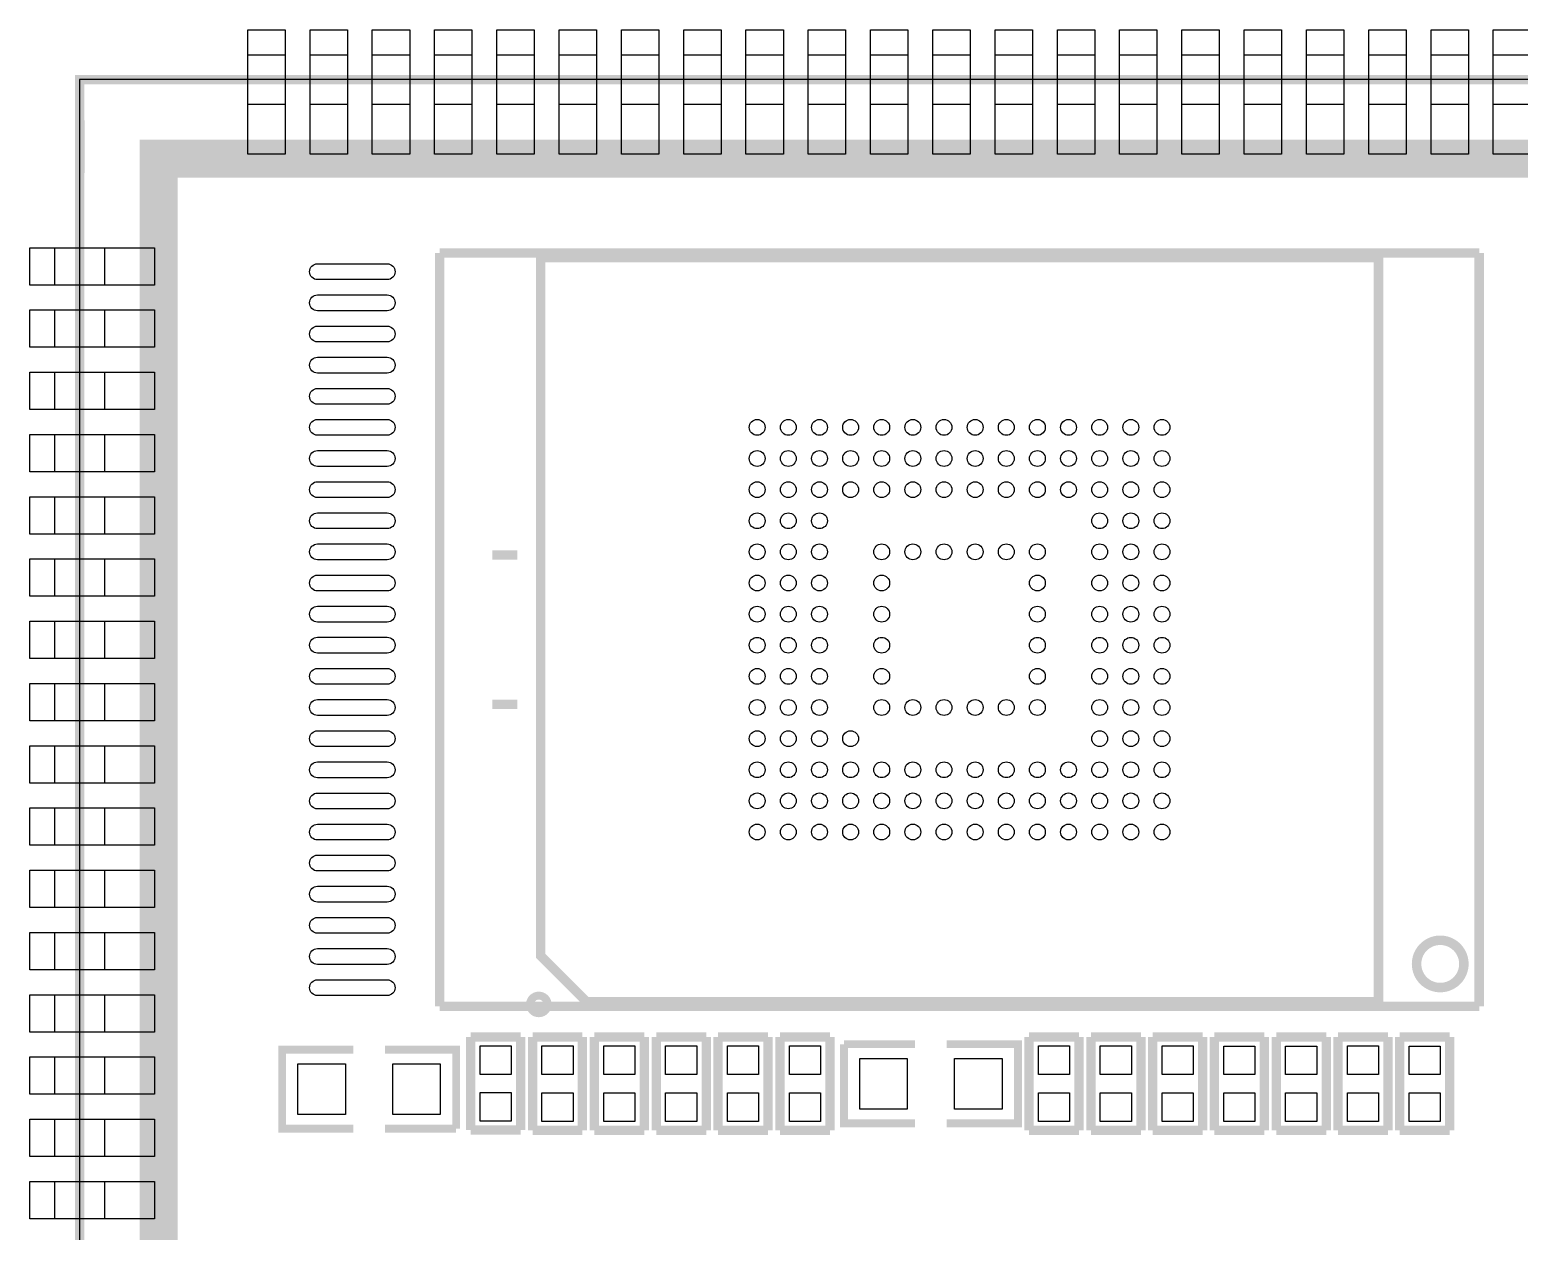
# Model space of a CAD drawing. Extents: x 0.3 to 46.9, y -3.3 to 43.3.
# Drawn here: x 0.29 to 24.21, y 23.96 to 43.26 of the extents above; entities that cross this region are included whole.
import ezdxf

# ---------------------------------------------------------------- set-up
doc = ezdxf.new("R2010")
doc.units = 0
for name, color, linetype in [('BOT', 69, 'CONTINUOUS'), ('OUTLINE', 254, 'CONTINUOUS'), ('SMT', 85, 'CONTINUOUS'), ('SST', 85, 'CONTINUOUS'), ('TOP', 85, 'CONTINUOUS')]:
    doc.layers.add(name, color=color, linetype=linetype)

msp = doc.modelspace()

# ---------------------------------------------------------------- linework, layer by layer
at = {"layer": 'BOT'}
for points in [[(3.794608, 43.258994), (4.394556, 43.258994), (4.394556, 41.258998), (3.794608, 41.258998)], [(4.794631, 43.258994), (5.394579, 43.258994), (5.394579, 41.258998), (4.794631, 41.258998)], [(5.794629, 43.258994), (6.394577, 43.258994), (6.394577, 41.258998), (5.794629, 41.258998)], [(6.794627, 43.258994), (7.394575, 43.258994), (7.394575, 41.258998), (6.794627, 41.258998)], [(7.794625, 43.258994), (8.394573, 43.258994), (8.394573, 41.258998), (7.794625, 41.258998)], [(8.794623, 43.258994), (9.394571, 43.258994), (9.394571, 41.258998), (8.794623, 41.258998)], [(9.794621, 43.258994), (10.394569, 43.258994), (10.394569, 41.258998), (9.794621, 41.258998)], [(10.794619, 43.258994), (11.394567, 43.258994), (11.394567, 41.258998), (10.794619, 41.258998)], [(11.794617, 43.258994), (12.394565, 43.258994), (12.394565, 41.258998), (11.794617, 41.258998)], [(12.794615, 43.258994), (13.394563, 43.258994), (13.394563, 41.258998), (12.794615, 41.258998)], [(13.794613, 43.258994), (14.394561, 43.258994), (14.394561, 41.258998), (13.794613, 41.258998)], [(14.794611, 43.258994), (15.394559, 43.258994), (15.394559, 41.258998), (14.794611, 41.258998)], [(15.794609, 43.258994), (16.394557, 43.258994), (16.394557, 41.258998), (15.794609, 41.258998)], [(16.794607, 43.258994), (17.394555, 43.258994), (17.394555, 41.258998), (16.794607, 41.258998)], [(17.79463, 43.258994), (18.394578, 43.258994), (18.394578, 41.258998), (17.79463, 41.258998)], [(18.794628, 43.258994), (19.394576, 43.258994), (19.394576, 41.258998), (18.794628, 41.258998)], [(19.794626, 43.258994), (20.394574, 43.258994), (20.394574, 41.258998), (19.794626, 41.258998)], [(20.794624, 43.258994), (21.394572, 43.258994), (21.394572, 41.258998), (20.794624, 41.258998)], [(21.794622, 43.258994), (22.39457, 43.258994), (22.39457, 41.258998), (21.794622, 41.258998)], [(22.79462, 43.258994), (23.394568, 43.258994), (23.394568, 41.258998), (22.79462, 41.258998)], [(23.794618, 43.258994), (24.394566, 43.258994), (24.394566, 41.258998), (23.794618, 41.258998)], [(0.294386, 39.158824), (0.294386, 39.758772), (2.294382, 39.758772), (2.294382, 39.158824)], [(0.294386, 38.158801), (0.294386, 38.758749), (2.294382, 38.758749), (2.294382, 38.158801)], [(0.294386, 37.158803), (0.294386, 37.758751), (2.294382, 37.758751), (2.294382, 37.158803)], [(0.294386, 36.158805), (0.294386, 36.758753), (2.294382, 36.758753), (2.294382, 36.158805)], [(0.294386, 35.158807), (0.294386, 35.758755), (2.294382, 35.758755), (2.294382, 35.158807)], [(0.294386, 34.158809), (0.294386, 34.758757), (2.294382, 34.758757), (2.294382, 34.158809)], [(0.294386, 33.158811), (0.294386, 33.758759), (2.294382, 33.758759), (2.294382, 33.158811)], [(0.294386, 32.158813), (0.294386, 32.758761), (2.294382, 32.758761), (2.294382, 32.158813)], [(0.294386, 31.158815), (0.294386, 31.758763), (2.294382, 31.758763), (2.294382, 31.158815)], [(0.294386, 30.158817), (0.294386, 30.758765), (2.294382, 30.758765), (2.294382, 30.158817)], [(0.294386, 29.158819), (0.294386, 29.758767), (2.294382, 29.758767), (2.294382, 29.158819)], [(0.294386, 28.158821), (0.294386, 28.758769), (2.294382, 28.758769), (2.294382, 28.158821)], [(0.294386, 27.158823), (0.294386, 27.758771), (2.294382, 27.758771), (2.294382, 27.158823)], [(0.294386, 26.158825), (0.294386, 26.758773), (2.294382, 26.758773), (2.294382, 26.158825)], [(0.294386, 25.158802), (0.294386, 25.75875), (2.294382, 25.75875), (2.294382, 25.158802)], [(0.294386, 24.158804), (0.294386, 24.758752), (2.294382, 24.758752), (2.294382, 24.158804)]]:
    msp.add_lwpolyline(points, close=True, dxfattribs=at)
at = {"layer": 'OUTLINE', "const_width": 0.1524}
msp.add_lwpolyline([(43.094605, 42.458894), (46.094701, 42.458894), (46.094701, -2.541321), (1.094486, -2.541321), (1.094486, 42.458894), (43.094605, 42.458894)], dxfattribs=at)
at = {"layer": 'OUTLINE'}
msp.add_lwpolyline([(1.094486, 42.458894), (1.094486, -2.541321), (46.094701, -2.541321), (46.094701, 42.458894), (43.094605, 42.458894)], close=True, dxfattribs=at)
at = {"layer": 'SMT', "const_width": 0.6096}
msp.add_lwpolyline([(2.364486, 0.310718), (2.364486, 41.188894), (44.824701, 41.188894), (44.824701, -1.271321), (2.364486, -1.271321), (2.364486, 0.310718)], dxfattribs=at)
at = {"layer": 'SST'}
for points, const_width in [([(1.099591, 40.958795), (1.094486, 42.458894)], 0.1524), ([(2.59969, 42.458894), (1.094486, 42.458894)], 0.1524), ([(6.875526, 39.672133), (6.875526, 27.571522)], 0.1524), ([(23.568431, 39.672133), (6.875526, 39.672133)], 0.1524), ([(23.568431, 27.571522), (23.568431, 39.672133)], 0.1524), ([(8.496833, 39.599718), (21.952229, 39.599718), (21.952229, 27.643938), (9.235923, 27.643938), (8.496833, 28.383332), (8.496833, 39.599718)], 0.1524), ([(8.124444, 34.821724), (7.724419, 34.821724)], 0.1524), ([(8.124444, 32.421932), (7.724419, 32.421932)], 0.1524), ([(6.875526, 27.571522), (23.568431, 27.571522)], 0.1524), ([(7.375271, 27.080845), (8.17786, 27.080845)], 0.149911), ([(7.375271, 25.582245), (7.375271, 27.080845)], 0.149911), ([(8.17786, 27.080845), (8.17786, 25.582245)], 0.149911), ([(8.36676, 27.077695), (9.169349, 27.077695)], 0.149911), ([(8.36676, 25.579095), (8.36676, 27.077695)], 0.149911), ([(9.169349, 27.077695), (9.169349, 25.579095)], 0.149911), ([(9.360179, 27.077695), (10.162769, 27.077695)], 0.149911), ([(9.360179, 25.579095), (9.360179, 27.077695)], 0.149911), ([(10.162769, 27.077695), (10.162769, 25.579095)], 0.149911), ([(10.353599, 27.077695), (11.156188, 27.077695)], 0.149911), ([(10.353599, 25.579095), (10.353599, 27.077695)], 0.149911), ([(11.156188, 27.077695), (11.156188, 25.579095)], 0.149911), ([(11.347018, 27.077695), (12.149607, 27.077695)], 0.149911), ([(11.347018, 25.579095), (11.347018, 27.077695)], 0.149911), ([(12.149607, 27.077695), (12.149607, 25.579095)], 0.149911), ([(12.340438, 27.077695), (13.143027, 27.077695)], 0.149911), ([(12.340438, 25.579095), (12.340438, 27.077695)], 0.149911), ([(13.143027, 27.077695), (13.143027, 25.579095)], 0.149911), ([(14.51008, 25.693395), (13.36708, 25.693395), (13.36708, 26.963395)], 0.127), ([(13.36708, 26.963395), (14.51008, 26.963395)], 0.127), ([(15.01808, 26.963395), (16.16108, 26.963395), (16.16108, 25.693395), (15.01808, 25.693395)], 0.127), ([(16.340938, 27.077695), (17.143527, 27.077695)], 0.149911), ([(16.340938, 25.579095), (16.340938, 27.077695)], 0.149911), ([(17.143527, 27.077695), (17.143527, 25.579095)], 0.149911), ([(17.332884, 27.077695), (18.135473, 27.077695)], 0.149911), ([(17.332884, 25.579095), (17.332884, 27.077695)], 0.149911), ([(18.135473, 27.077695), (18.135473, 25.579095)], 0.149911), ([(18.32483, 27.07767), (19.127419, 27.07767)], 0.149911), ([(18.32483, 25.57907), (18.32483, 27.07767)], 0.149911), ([(19.127419, 27.07767), (19.127419, 25.57907)], 0.149911), ([(19.316776, 27.077492), (20.119365, 27.077492)], 0.149911), ([(19.316776, 25.578892), (19.316776, 27.077492)], 0.149911), ([(20.119365, 27.077492), (20.119365, 25.578892)], 0.149911), ([(20.308722, 27.077441), (21.111312, 27.077441)], 0.149911), ([(20.308722, 25.578841), (20.308722, 27.077441)], 0.149911), ([(21.111312, 27.077441), (21.111312, 25.578841)], 0.149911), ([(21.300669, 27.077695), (22.103258, 27.077695)], 0.149911), ([(21.300669, 25.579095), (21.300669, 27.077695)], 0.149911), ([(22.103258, 27.077695), (22.103258, 25.579095)], 0.149911), ([(22.292615, 27.077594), (23.095204, 27.077594)], 0.149911), ([(22.292615, 25.578994), (22.292615, 27.077594)], 0.149911), ([(23.095204, 27.077594), (23.095204, 25.578994)], 0.149911), ([(5.489626, 25.605892), (4.346626, 25.605892), (4.346626, 26.875892), (5.489626, 26.875892)], 0.127), ([(5.997626, 26.875892), (7.140626, 26.875892), (7.140626, 25.605892)], 0.127), ([(7.140626, 25.605892), (5.997626, 25.605892)], 0.127), ([(8.17786, 25.582245), (7.375271, 25.582245)], 0.149911), ([(9.169349, 25.579095), (8.36676, 25.579095)], 0.149911), ([(10.162769, 25.579095), (9.360179, 25.579095)], 0.149911), ([(11.156188, 25.579095), (10.353599, 25.579095)], 0.149911), ([(12.149607, 25.579095), (11.347018, 25.579095)], 0.149911), ([(13.143027, 25.579095), (12.340438, 25.579095)], 0.149911), ([(17.143527, 25.579095), (16.340938, 25.579095)], 0.149911), ([(18.135473, 25.579095), (17.332884, 25.579095)], 0.149911), ([(19.127419, 25.57907), (18.32483, 25.57907)], 0.149911), ([(20.119365, 25.578892), (19.316776, 25.578892)], 0.149911), ([(21.111312, 25.578841), (20.308722, 25.578841)], 0.149911), ([(22.103258, 25.579095), (21.300669, 25.579095)], 0.149911), ([(23.095204, 25.578994), (22.292615, 25.578994)], 0.149911)]:
    msp.add_lwpolyline(points, dxfattribs=dict(at, const_width=const_width))
for points, const_width in [([(23.322509, 28.252776, 1.000005), (22.562642, 28.252776, 0.999995), (23.322509, 28.252776)], 0.1524), ([(8.609686, 27.602028, 1.000019), (8.326552, 27.602002, 0.999981), (8.609686, 27.602028)], 0.127)]:
    msp.add_lwpolyline(points, format="xyb", dxfattribs=dict(at, const_width=const_width))
at = {"layer": 'TOP'}
for points in [[(3.794608, 42.858944), (4.394556, 42.858944), (4.394556, 42.058844), (3.794608, 42.058844)], [(4.794631, 42.858944), (5.394579, 42.858944), (5.394579, 42.058844), (4.794631, 42.058844)], [(5.794629, 42.858944), (6.394577, 42.858944), (6.394577, 42.058844), (5.794629, 42.058844)], [(6.794627, 42.858944), (7.394575, 42.858944), (7.394575, 42.058844), (6.794627, 42.058844)], [(7.794625, 42.858944), (8.394573, 42.858944), (8.394573, 42.058844), (7.794625, 42.058844)], [(8.794623, 42.858944), (9.394571, 42.858944), (9.394571, 42.058844), (8.794623, 42.058844)], [(9.794621, 42.858944), (10.394569, 42.858944), (10.394569, 42.058844), (9.794621, 42.058844)], [(10.794619, 42.858944), (11.394567, 42.858944), (11.394567, 42.058844), (10.794619, 42.058844)], [(11.794617, 42.858944), (12.394565, 42.858944), (12.394565, 42.058844), (11.794617, 42.058844)], [(12.794615, 42.858944), (13.394563, 42.858944), (13.394563, 42.058844), (12.794615, 42.058844)], [(13.794613, 42.858944), (14.394561, 42.858944), (14.394561, 42.058844), (13.794613, 42.058844)], [(14.794611, 42.858944), (15.394559, 42.858944), (15.394559, 42.058844), (14.794611, 42.058844)], [(15.794609, 42.858944), (16.394557, 42.858944), (16.394557, 42.058844), (15.794609, 42.058844)], [(16.794607, 42.858944), (17.394555, 42.858944), (17.394555, 42.058844), (16.794607, 42.058844)], [(17.79463, 42.858944), (18.394578, 42.858944), (18.394578, 42.058844), (17.79463, 42.058844)], [(18.794628, 42.858944), (19.394576, 42.858944), (19.394576, 42.058844), (18.794628, 42.058844)], [(19.794626, 42.858944), (20.394574, 42.858944), (20.394574, 42.058844), (19.794626, 42.058844)], [(20.794624, 42.858944), (21.394572, 42.858944), (21.394572, 42.058844), (20.794624, 42.058844)], [(21.794622, 42.858944), (22.39457, 42.858944), (22.39457, 42.058844), (21.794622, 42.058844)], [(22.79462, 42.858944), (23.394568, 42.858944), (23.394568, 42.058844), (22.79462, 42.058844)], [(23.794618, 42.858944), (24.394566, 42.858944), (24.394566, 42.058844), (23.794618, 42.058844)], [(0.694436, 39.158824), (0.694436, 39.758772), (1.494536, 39.758772), (1.494536, 39.158824)], [(0.694436, 38.158801), (0.694436, 38.758749), (1.494536, 38.758749), (1.494536, 38.158801)], [(0.694436, 37.158803), (0.694436, 37.758751), (1.494536, 37.758751), (1.494536, 37.158803)], [(0.694436, 36.158805), (0.694436, 36.758753), (1.494536, 36.758753), (1.494536, 36.158805)], [(0.694436, 35.158807), (0.694436, 35.758755), (1.494536, 35.758755), (1.494536, 35.158807)], [(0.694436, 34.158809), (0.694436, 34.758757), (1.494536, 34.758757), (1.494536, 34.158809)], [(0.694436, 33.158811), (0.694436, 33.758759), (1.494536, 33.758759), (1.494536, 33.158811)], [(0.694436, 32.158813), (0.694436, 32.758761), (1.494536, 32.758761), (1.494536, 32.158813)], [(0.694436, 31.158815), (0.694436, 31.758763), (1.494536, 31.758763), (1.494536, 31.158815)], [(0.694436, 30.158817), (0.694436, 30.758765), (1.494536, 30.758765), (1.494536, 30.158817)], [(0.694436, 29.158819), (0.694436, 29.758767), (1.494536, 29.758767), (1.494536, 29.158819)], [(0.694436, 28.158821), (0.694436, 28.758769), (1.494536, 28.758769), (1.494536, 28.158821)], [(0.694436, 27.158823), (0.694436, 27.758771), (1.494536, 27.758771), (1.494536, 27.158823)], [(7.526503, 26.937437), (8.026629, 26.937437), (8.026629, 26.477443), (7.526503, 26.477443)], [(8.517992, 26.934287), (9.018118, 26.934287), (9.018118, 26.474293), (8.517992, 26.474293)], [(9.511411, 26.934287), (10.011537, 26.934287), (10.011537, 26.474293), (9.511411, 26.474293)], [(10.50483, 26.934287), (11.004956, 26.934287), (11.004956, 26.474293), (10.50483, 26.474293)], [(11.49825, 26.934287), (11.998376, 26.934287), (11.998376, 26.474293), (11.49825, 26.474293)], [(12.491669, 26.934287), (12.991795, 26.934287), (12.991795, 26.474293), (12.491669, 26.474293)], [(16.492169, 26.934287), (16.992295, 26.934287), (16.992295, 26.474293), (16.492169, 26.474293)], [(17.484115, 26.934287), (17.984241, 26.934287), (17.984241, 26.474293), (17.484115, 26.474293)], [(18.976188, 26.474268), (18.476062, 26.474268), (18.476062, 26.934262), (18.976188, 26.934262)], [(19.468008, 26.934084), (19.968134, 26.934084), (19.968134, 26.47409), (19.468008, 26.47409)], [(20.96008, 26.474039), (20.459954, 26.474039), (20.459954, 26.934033), (20.96008, 26.934033)], [(21.952026, 26.474293), (21.4519, 26.474293), (21.4519, 26.934287), (21.952026, 26.934287)], [(22.443846, 26.934185), (22.943972, 26.934185), (22.943972, 26.474191), (22.443846, 26.474191)], [(0.694436, 26.158825), (0.694436, 26.758773), (1.494536, 26.758773), (1.494536, 26.158825)], [(5.362626, 26.647292), (5.362626, 25.834492), (4.600626, 25.834492), (4.600626, 26.647292)], [(6.886626, 26.647292), (6.886626, 25.834492), (6.124626, 25.834492), (6.124626, 26.647292)], [(13.62108, 25.921995), (13.62108, 26.734795), (14.38308, 26.734795), (14.38308, 25.921995)], [(15.14508, 25.921995), (15.14508, 26.734795), (15.90708, 26.734795), (15.90708, 25.921995)], [(7.526503, 26.185647), (8.026629, 26.185647), (8.026629, 25.725653), (7.526503, 25.725653)], [(8.517992, 26.182498), (9.018118, 26.182498), (9.018118, 25.722504), (8.517992, 25.722504)], [(9.511411, 26.182498), (10.011537, 26.182498), (10.011537, 25.722504), (9.511411, 25.722504)], [(10.50483, 26.182498), (11.004956, 26.182498), (11.004956, 25.722504), (10.50483, 25.722504)], [(11.49825, 26.182498), (11.998376, 26.182498), (11.998376, 25.722504), (11.49825, 25.722504)], [(12.491669, 26.182498), (12.991795, 26.182498), (12.991795, 25.722504), (12.491669, 25.722504)], [(16.492169, 26.182498), (16.992295, 26.182498), (16.992295, 25.722504), (16.492169, 25.722504)], [(17.484115, 26.182498), (17.984241, 26.182498), (17.984241, 25.722504), (17.484115, 25.722504)], [(18.976188, 25.722478), (18.476062, 25.722478), (18.476062, 26.182472), (18.976188, 26.182472)], [(19.468008, 26.182295), (19.968134, 26.182295), (19.968134, 25.722301), (19.468008, 25.722301)], [(20.96008, 25.72225), (20.459954, 25.72225), (20.459954, 26.182244), (20.96008, 26.182244)], [(21.952026, 25.722504), (21.4519, 25.722504), (21.4519, 26.182498), (21.952026, 26.182498)], [(22.443846, 26.182396), (22.943972, 26.182396), (22.943972, 25.722402), (22.443846, 25.722402)], [(0.694436, 25.158802), (0.694436, 25.75875), (1.494536, 25.75875), (1.494536, 25.158802)], [(0.694436, 24.158804), (0.694436, 24.758752), (1.494536, 24.758752), (1.494536, 24.158804)]]:
    msp.add_lwpolyline(points, close=True, dxfattribs=at)
for points in [[(4.914621, 39.499438), (6.032221, 39.499438, -1), (6.032221, 39.245438), (4.914621, 39.245438, -1)], [(4.914621, 38.999033), (6.032221, 38.999033, -1), (6.032221, 38.745033), (4.914621, 38.745033, -1)], [(4.914621, 38.498628), (6.032221, 38.498628, -1), (6.032221, 38.244628), (4.914621, 38.244628, -1)], [(4.914621, 37.998222), (6.032221, 37.998222, -1), (6.032221, 37.744222), (4.914621, 37.744222, -1)], [(4.914621, 37.497817), (6.032221, 37.497817, -1), (6.032221, 37.243817), (4.914621, 37.243817, -1)], [(4.914621, 37.000028), (6.032221, 37.000028, -1), (6.032221, 36.746028), (4.914621, 36.746028, -1)], [(4.914621, 36.499622), (6.032221, 36.499622, -1), (6.032221, 36.245622), (4.914621, 36.245622, -1)], [(4.914621, 35.999217), (6.032221, 35.999217, -1), (6.032221, 35.745217), (4.914621, 35.745217, -1)], [(4.914621, 35.498938), (6.032221, 35.498938, -1), (6.032221, 35.244938), (4.914621, 35.244938, -1)], [(4.914621, 34.998533), (6.032221, 34.998533, -1), (6.032221, 34.744533), (4.914621, 34.744533, -1)], [(4.914621, 34.498128), (6.032221, 34.498128, -1), (6.032221, 34.244128), (4.914621, 34.244128, -1)], [(4.914621, 33.997722), (6.032221, 33.997722, -1), (6.032221, 33.743722), (4.914621, 33.743722, -1)], [(4.914621, 33.499933), (6.032221, 33.499933, -1), (6.032221, 33.245933), (4.914621, 33.245933, -1)], [(4.914621, 32.999528), (6.032221, 32.999528, -1), (6.032221, 32.745528), (4.914621, 32.745528, -1)], [(4.914621, 32.499122), (6.032221, 32.499122, -1), (6.032221, 32.245122), (4.914621, 32.245122, -1)], [(4.914621, 31.998717), (6.032221, 31.998717, -1), (6.032221, 31.744717), (4.914621, 31.744717, -1)], [(4.914621, 31.498438), (6.032221, 31.498438, -1), (6.032221, 31.244438), (4.914621, 31.244438, -1)], [(4.914621, 30.998033), (6.032221, 30.998033, -1), (6.032221, 30.744033), (4.914621, 30.744033, -1)], [(4.914621, 30.497628), (6.032221, 30.497628, -1), (6.032221, 30.243628), (4.914621, 30.243628, -1)], [(4.914621, 29.999838), (6.032221, 29.999838, -1), (6.032221, 29.745838), (4.914621, 29.745838, -1)], [(4.914621, 29.499433), (6.032221, 29.499433, -1), (6.032221, 29.245433), (4.914621, 29.245433, -1)], [(4.914621, 28.999028), (6.032221, 28.999028, -1), (6.032221, 28.745028), (4.914621, 28.745028, -1)], [(4.914621, 28.498622), (6.032221, 28.498622, -1), (6.032221, 28.244622), (4.914621, 28.244622, -1)], [(4.914621, 27.998217), (6.032221, 27.998217, -1), (6.032221, 27.744217), (4.914621, 27.744217, -1)]]:
    msp.add_lwpolyline(points, format="xyb", close=True, dxfattribs=at)
for centre in [(11.974627, 36.871732), (12.474423, 36.871732), (12.974625, 36.871732), (13.474421, 36.871732), (13.974623, 36.871732), (14.474444, 36.871732), (14.974621, 36.871732), (15.474442, 36.871732), (15.974619, 36.871732), (16.47444, 36.871732), (16.974642, 36.871732), (17.474438, 36.871732), (17.97464, 36.871732), (18.474436, 36.871732), (11.974627, 36.371936), (12.474423, 36.371936), (12.974625, 36.371936), (13.474421, 36.371936), (13.974623, 36.371936), (14.474444, 36.371936), (14.974621, 36.371936), (15.474442, 36.371936), (15.974619, 36.371936), (16.47444, 36.371936), (16.974642, 36.371936), (17.474438, 36.371936), (17.97464, 36.371936), (18.474436, 36.371936), (11.974627, 35.871734), (12.474423, 35.871734), (12.974625, 35.871734), (13.474421, 35.871734), (13.974623, 35.871734), (14.474444, 35.871734), (14.974621, 35.871734), (15.474442, 35.871734), (15.974619, 35.871734), (16.47444, 35.871734), (16.974642, 35.871734), (17.474438, 35.871734), (17.97464, 35.871734), (18.474436, 35.871734), (11.974627, 35.371938), (12.474423, 35.371938), (12.974625, 35.371938), (17.474438, 35.371938), (17.97464, 35.371938), (18.474436, 35.371938), (11.974627, 34.871736), (12.474423, 34.871736), (12.974625, 34.871736), (13.974623, 34.871736), (14.474444, 34.871736), (14.974621, 34.871736), (15.474442, 34.871736), (15.974619, 34.871736), (16.47444, 34.871736), (17.474438, 34.871736), (17.97464, 34.871736), (18.474436, 34.871736), (11.974627, 34.371915), (12.474423, 34.371915), (12.974625, 34.371915), (13.974623, 34.371915), (16.47444, 34.371915), (17.474438, 34.371915), (17.97464, 34.371915), (18.474436, 34.371915), (11.974627, 33.871738), (12.474423, 33.871738), (12.974625, 33.871738), (13.974623, 33.871738), (16.47444, 33.871738), (17.474438, 33.871738), (17.97464, 33.871738), (18.474436, 33.871738), (11.974627, 33.371917), (12.474423, 33.371917), (12.974625, 33.371917), (13.974623, 33.371917), (16.47444, 33.371917), (17.474438, 33.371917), (17.97464, 33.371917), (18.474436, 33.371917), (11.974627, 32.87174), (12.474423, 32.87174), (12.974625, 32.87174), (13.974623, 32.87174), (16.47444, 32.87174), (17.474438, 32.87174), (17.97464, 32.87174), (18.474436, 32.87174), (11.974627, 32.371919), (12.474423, 32.371919), (12.974625, 32.371919), (13.974623, 32.371919), (14.474444, 32.371919), (14.974621, 32.371919), (15.474442, 32.371919), (15.974619, 32.371919), (16.47444, 32.371919), (17.474438, 32.371919), (17.97464, 32.371919), (18.474436, 32.371919), (11.974627, 31.871717), (12.474423, 31.871717), (12.974625, 31.871717), (13.474421, 31.871717), (17.474438, 31.871717), (17.97464, 31.871717), (18.474436, 31.871717), (11.974627, 31.371921), (12.474423, 31.371921), (12.974625, 31.371921), (13.474421, 31.371921), (13.974623, 31.371921), (14.474444, 31.371921), (14.974621, 31.371921), (15.474442, 31.371921), (15.974619, 31.371921), (16.47444, 31.371921), (16.974642, 31.371921), (17.474438, 31.371921), (17.97464, 31.371921), (18.474436, 31.371921), (11.974627, 30.871719), (12.474423, 30.871719), (12.974625, 30.871719), (13.474421, 30.871719), (13.974623, 30.871719), (14.474444, 30.871719), (14.974621, 30.871719), (15.474442, 30.871719), (15.974619, 30.871719), (16.47444, 30.871719), (16.974642, 30.871719), (17.474438, 30.871719), (17.97464, 30.871719), (18.474436, 30.871719), (11.974627, 30.371923), (12.474423, 30.371923), (12.974625, 30.371923), (13.474421, 30.371923), (13.974623, 30.371923), (14.474444, 30.371923), (14.974621, 30.371923), (15.474442, 30.371923), (15.974619, 30.371923), (16.47444, 30.371923), (16.974642, 30.371923), (17.474438, 30.371923), (17.97464, 30.371923), (18.474436, 30.371923)]:
    msp.add_circle(centre, 0.127, dxfattribs=at)

doc.saveas('drawing.dxf')
